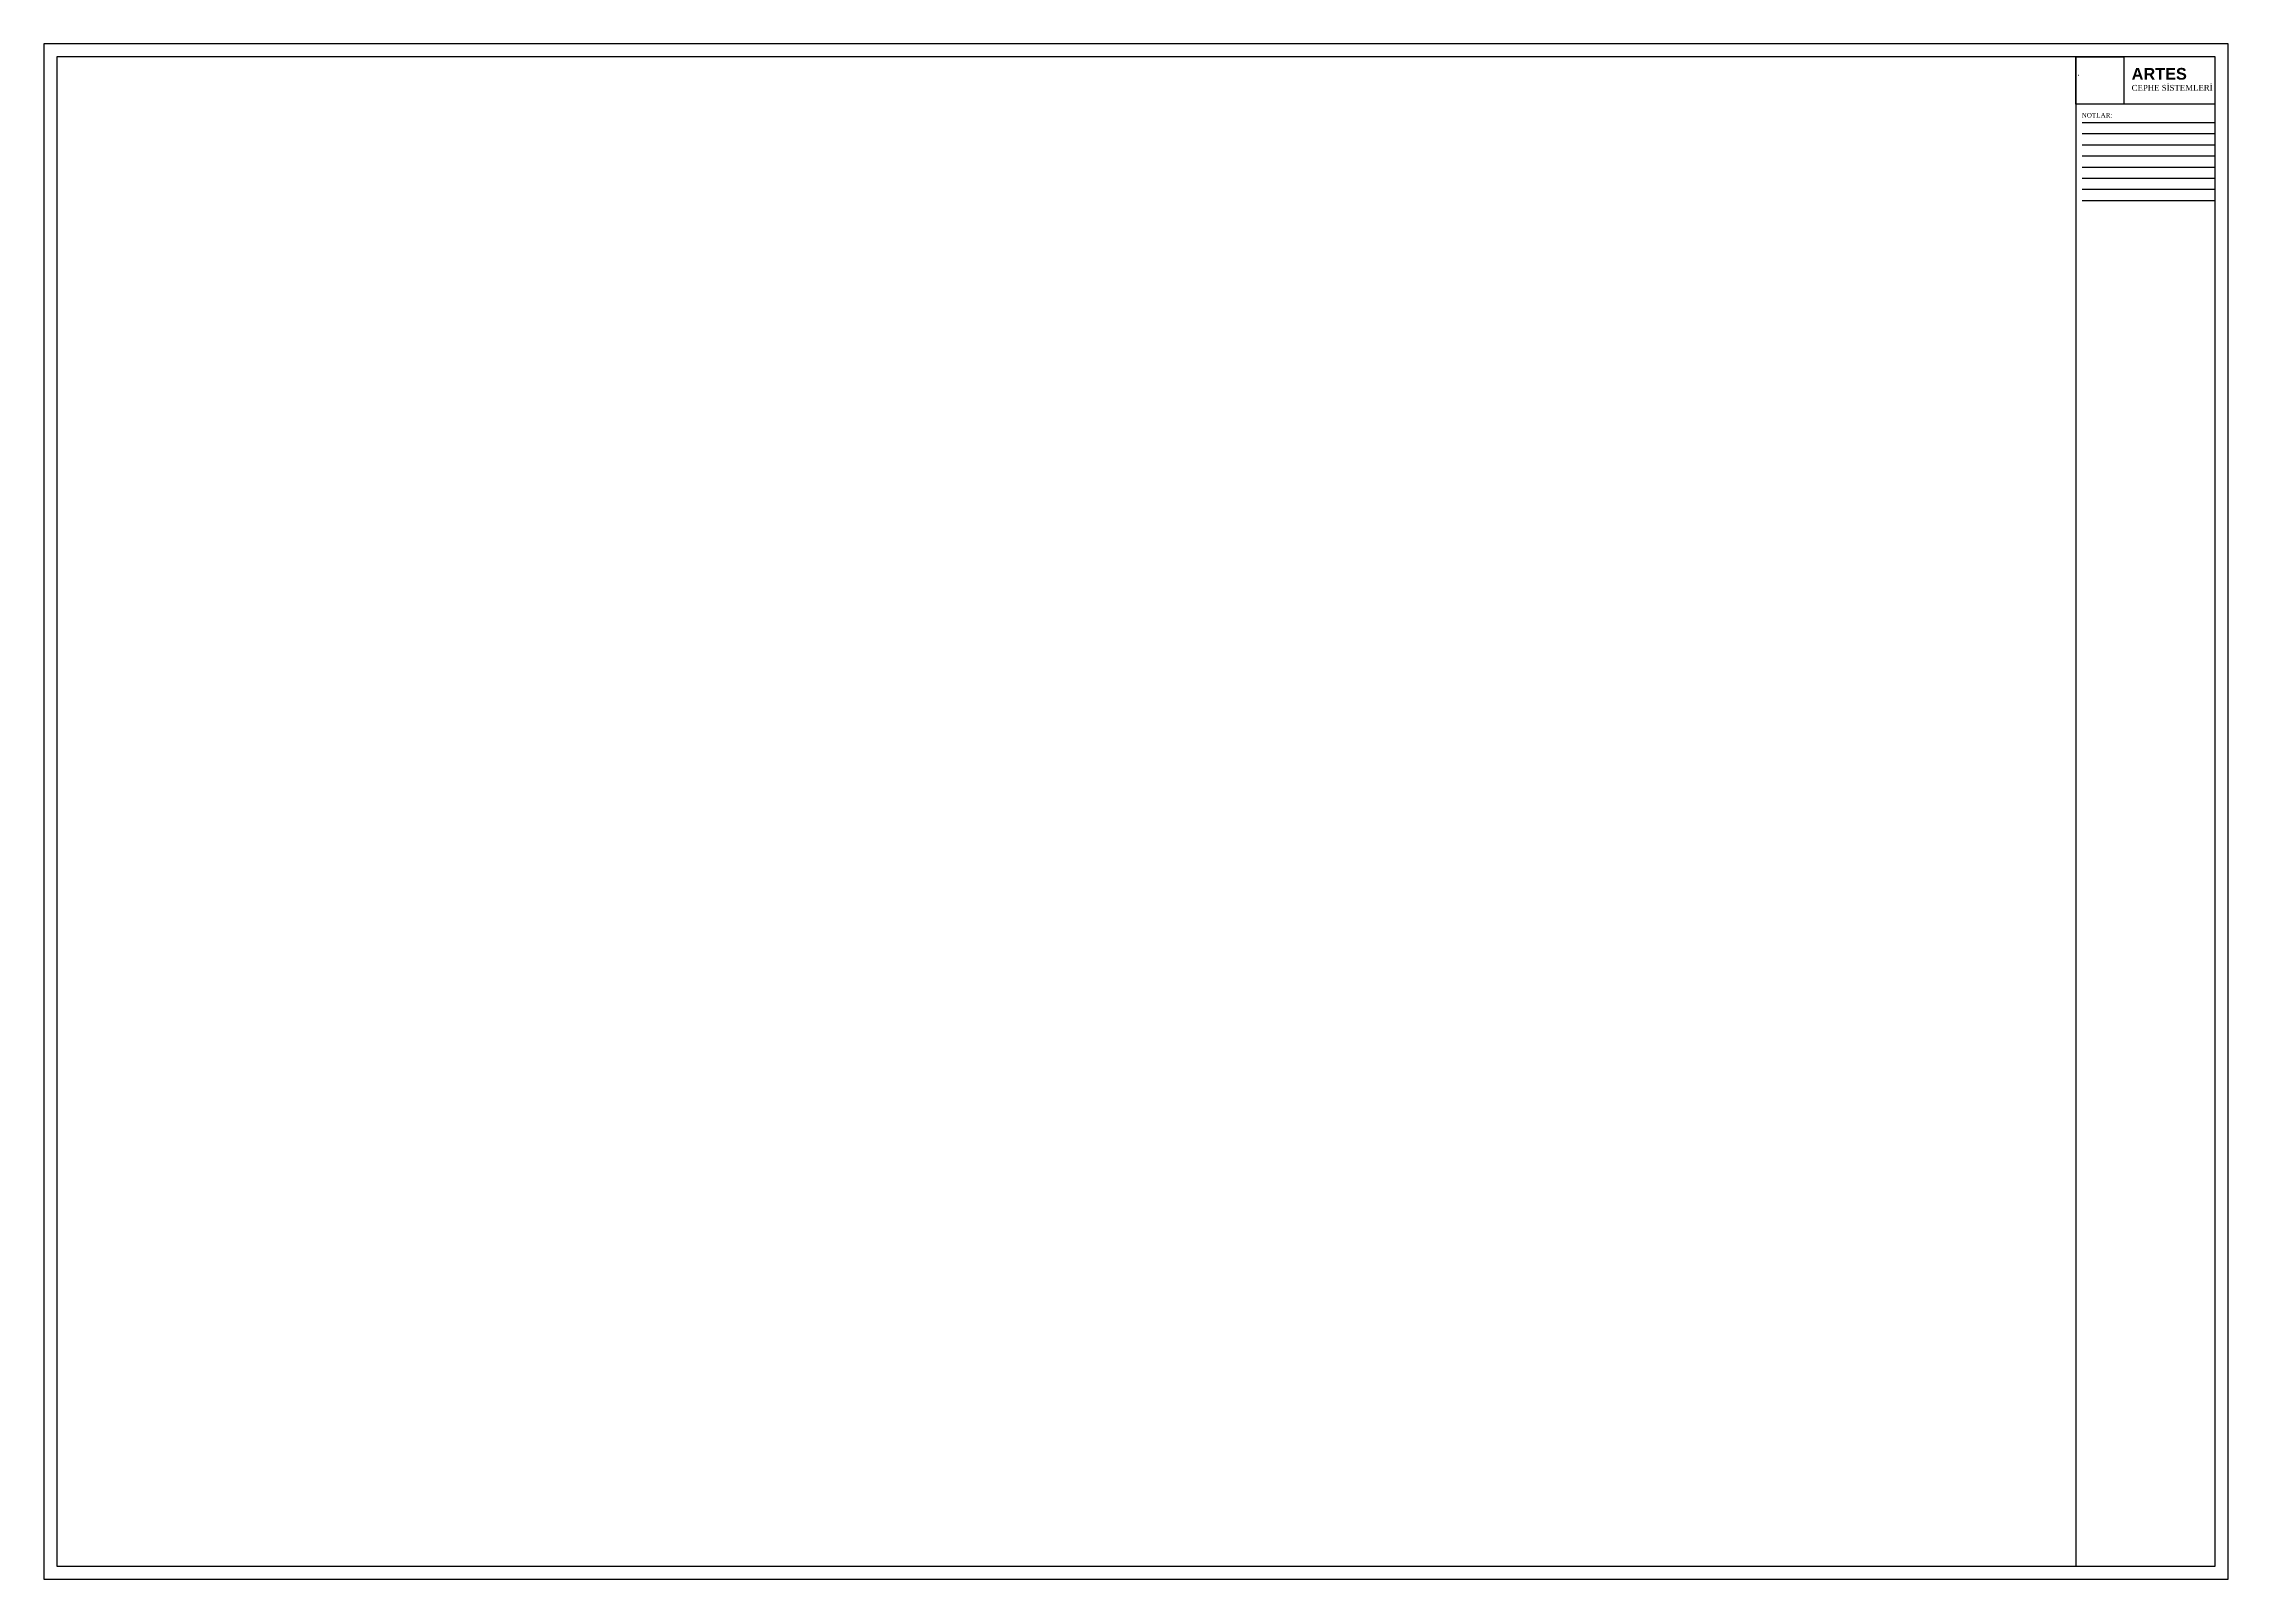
# Model space of a CAD drawing. Header units: millimetres. Extents: x -74715 to -73884, y 2433 to 3017.
import ezdxf

# ---------------------------------------------------------------- set-up
doc = ezdxf.new("R2010")
doc.units = ezdxf.units.MM
doc.header["$XCLIPFRAME"] = 2
doc.layers.add('ART_ANTED', color=7, linetype='Continuous')
doc.layers.add('ART_LOGO', color=7, linetype='Continuous')
doc.layers.add('KOMPOZIT', color=117, linetype='Continuous', true_color=0x567b60)
doc.styles.add('1', font='times.ttf')
doc.styles.add('S', font='sanssb__.ttf')
picture_1 = doc.add_image_def('image1.png', size_in_pixel=(465, 459))

# ---------------------------------------------------------------- blocks, each defined once
blk = doc.blocks.new('antet')
at = {"layer": 'ART_ANTED'}
for p, q in [((410.5, 269.0166991778369), (357.4696969697106, 269.0166991778369)), ((410.5, 261.9459921071293), (359.9111032300862, 261.9459921071293)), ((410.5, 257.7035678647053), (359.9111032300862, 257.7035678647053)), ((410.5, 253.4611436222813), (359.9111032300862, 253.4611436222813)), ((410.5, 249.2187193798563), (359.9111032300862, 249.2187193798563)), ((410.5, 244.9762951374323), (359.9111032300862, 244.9762951374323)), ((410.5, 240.7338708950083), (359.9111032300862, 240.7338708950083)), ((410.5, 236.4914466525843), (359.9111032300862, 236.4914466525843)), ((410.5, 232.2490224101593), (359.9111032300862, 232.2490224101593))]:
    blk.add_line(p, q, dxfattribs=at)
for points in [[(415.5, -292.0000000000008), (415.5, 291.9999999999991), (-415.5, 291.9999999999991), (-415.5, -292.0000000000008)], [(410.5, -287.0000000000008), (410.5, 286.9999999999992), (-410.5, 286.9999999999992), (-410.5, -287.0000000000008)], [(357.4696969697106, -287.0000000000008), (410.5, -287.0000000000008), (410.5, 286.9999999999992), (357.4696969697106, 286.9999999999992)]]:
    blk.add_lwpolyline(points, close=True, dxfattribs=at)
at = {"layer": 'ART_LOGO', "color": 252}
blk.add_line((358.6152193848247, 279.9365240853958), (358.5542137415032, 279.9582370665821), dxfattribs=at)
at = {"style": '1'}
blk.add_text('NOTLAR: ', height=1.767676767676766, dxfattribs=at).set_placement((359.7158116127393, 263.9082959932502))
at = {"layer": 'ART_LOGO'}
for s, height, style, p in [('ARTES', 4.434589800443458, 'S', (378.7330609939527, 278.3340550234052)), ('CEPHE SİSTEMLERİ', 2.217294900221729, '1', (378.7330609939527, 274.122430178666))]:
    blk.add_text(s, height=height, dxfattribs=dict(at, style=style)).set_placement(p)
image = blk.add_image(picture_1, insert=(357.4696969696962, 269.0166991778369), size_in_units=(18.235294117647058, 18))
image.set_boundary_path([(-0.5, -0.5), (464.5, 458.4999999999999)])
image.dxf.clipping = 0

msp = doc.modelspace()

# ---------------------------------------------------------------- block references
at = {"layer": 'KOMPOZIT'}
msp.add_blockref('antet', (-74299.43611102656, 2725.456036291042), dxfattribs=at)

doc.saveas('drawing.dxf')
